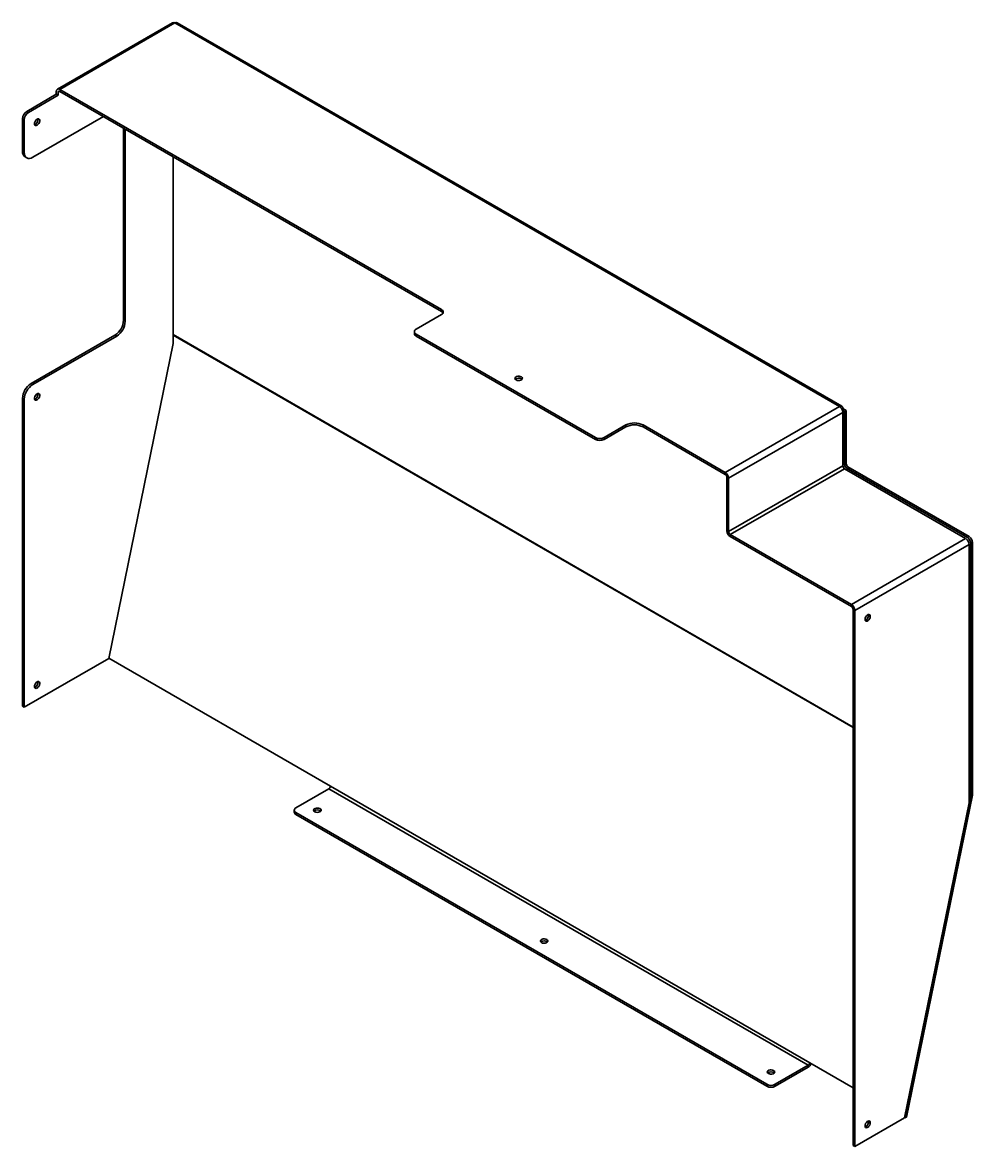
# Model space of a CAD drawing. Header units: millimetres. Extents: x -2661 to -484, y -990 to 1144.
# Drawn here: x -2661 to -1876, y -479 to 450 of the extents above; entities that cross this region are included whole.
import ezdxf

# ---------------------------------------------------------------- set-up
doc = ezdxf.new("R2010")
doc.units = ezdxf.units.MM

msp = doc.modelspace()

# ---------------------------------------------------------------- linework, layer by layer
at = {"color": 7, "linetype": 'Continuous', "lineweight": 35}
for p, q in [((-2536.86, 449.99), (-2631.96, 395.08)), ((-2534.86, 449.79), (-2629.96, 394.88)), ((-1985.79, 132.82), (-2534.86, 449.79)), ((-1983.79, 133.02), (-2532.86, 449.99)), ((-2632.79, 390.8), (-2657.19, 376.72)), ((-2632.79, 393.25), (-2632.79, 390.8)), ((-2631.38, 389.99), (-2632.79, 390.8)), ((-2631.38, 392.44), (-2629.96, 393.25)), ((-2631.38, 392.44), (-2631.38, 389.99)), ((-2314.59, 212.83), (-2629.96, 394.88)), ((-2629.96, 393.25), (-2314.59, 211.19)), ((-2631.38, 389.99), (-2655.77, 375.9)), ((-2657.19, 376.72), (-2655.77, 375.9)), ((-2652.24, 338.75), (-2593.9, 372.43)), ((-2659.31, 369.78), (-2660.72, 370.6)), ((-2660.72, 370.6), (-2660.72, 343.65)), ((-2659.31, 369.78), (-2659.31, 342.83)), ((-2577.28, 362.84), (-2577.28, 204.01)), ((-2575.87, 362.02), (-2575.87, 203.2)), ((-2660.72, 343.65), (-2659.31, 342.83)), ((-2658.65, 339.07), (-2657.24, 338.25)), ((-2536.27, 184.85), (-2536.27, 339.16)), ((-2335.45, 196.7), (-2314.59, 208.74)), ((-2314.59, 211.19), (-2314.59, 212.83)), ((-2577.28, 204.01), (-2575.87, 203.2)), ((-2584.36, 191.77), (-2653.65, 151.76)), ((-2582.94, 190.95), (-2652.24, 150.95)), ((-2582.94, 190.95), (-2584.36, 191.77)), ((-1974.48, -132.16), (-2536.27, 192.16)), ((-2536.27, 191.68), (-1974.48, -132.63)), ((-2336.92, 194.66), (-2336.92, 193.03)), ((-2187.31, 107.1), (-2335.45, 192.62)), ((-2335.45, 192.62), (-2335.45, 190.99)), ((-2187.31, 105.47), (-2335.45, 190.99)), ((-2589.54, -75.48), (-2536.27, 184.85)), ((-2653.65, 151.76), (-2652.24, 150.95)), ((-2248.59, 155.62), (-2248.02, 155.17)), ((-2659.31, 138.7), (-2660.72, 139.51)), ((-2660.72, 139.51), (-2660.72, -114.94)), ((-2659.31, 138.7), (-2659.31, -115.75)), ((-2080.19, 78.32), (-1985.79, 132.82)), ((-1983.79, 130.71), (-1982.96, 131.18)), ((-1980.13, 129.55), (-1982.96, 131.18)), ((-2077.36, 73.42), (-1982.96, 127.92)), ((-1983.34, 129.77), (-1981.55, 128.74)), ((-1982.96, 83.83), (-1982.96, 127.92)), ((-1981.55, 128.74), (-1980.13, 129.55)), ((-1981.55, 84.64), (-1981.55, 128.74)), ((-1980.13, 85.46), (-1980.13, 129.55)), ((-2162.21, 117.51), (-2180.24, 107.1)), ((-2162.21, 115.88), (-2180.24, 105.47)), ((-2162.21, 117.51), (-2162.21, 115.88)), ((-2080.19, 78.32), (-2148.07, 117.51)), ((-2148.07, 117.51), (-2148.07, 115.88)), ((-2080.19, 76.69), (-2148.07, 115.88)), ((-2187.31, 105.47), (-2187.31, 107.1)), ((-2180.24, 107.1), (-2180.24, 105.47)), ((-1982.96, 83.83), (-2077.36, 29.33)), ((-1981.55, 84.64), (-1980.13, 85.46)), ((-2080.19, 76.69), (-2080.19, 78.32)), ((-2075.95, 26.88), (-1981.55, 81.38)), ((-1981.55, 81.38), (-1881.49, 23.62)), ((-1978.72, 83.01), (-1980.13, 82.19)), ((-1880.08, 24.43), (-1980.13, 82.19)), ((-1878.66, 25.25), (-1978.72, 83.01)), ((-2078.77, 74.24), (-2077.36, 73.42)), ((-2078.77, 74.24), (-2078.77, 30.15)), ((-2077.36, 73.42), (-2077.36, 29.33)), ((-2077.36, 29.33), (-2078.77, 30.15)), ((-1975.89, -30.88), (-2075.95, 26.88)), ((-2075.95, 26.88), (-2075.95, 25.25)), ((-1975.89, -32.51), (-2075.95, 25.25)), ((-1975.89, -30.88), (-1881.49, 23.62)), ((-1878.66, 18.72), (-1973.06, -35.78)), ((-1880.08, 24.43), (-1878.66, 25.25)), ((-1878.66, -194.78), (-1878.66, 18.72)), ((-1875.83, 20.35), (-1877.25, 19.53)), ((-1877.25, -188.28), (-1877.25, 19.53)), ((-1875.83, -187.47), (-1875.83, 20.35)), ((-1975.89, -32.51), (-1975.89, -30.88)), ((-1974.48, -34.96), (-1973.06, -35.78)), ((-1974.48, -34.96), (-1974.48, -478.03)), ((-1973.06, -35.78), (-1973.06, -478.85)), ((-2659.31, -115.75), (-2589.54, -75.48)), ((-2406.22, -181.14), (-2589.51, -75.32)), ((-2660.72, -114.94), (-2659.31, -115.75)), ((-2434.78, -198.84), (-2407.59, -183.14)), ((-2407.59, -183.14), (-2011.61, -411.73)), ((-2010.24, -409.73), (-2406.22, -181.14)), ((-1931.93, -455.11), (-1878.66, -194.78)), ((-1877.3, -188.73), (-1931.79, -455.02)), ((-1875.93, -188.37), (-1930.42, -454.66)), ((-1877.25, -188.28), (-1878.66, -187.47)), ((-1878.66, -187.95), (-1877.3, -188.73)), ((-1877.3, -188.73), (-1875.93, -188.37)), ((-1877.25, -188.28), (-1875.83, -187.47)), ((-2436.25, -200.88), (-2436.25, -202.51)), ((-2045.88, -427.43), (-2434.78, -202.92)), ((-2434.78, -202.92), (-2434.78, -204.55)), ((-2045.88, -429.07), (-2434.78, -204.55)), ((-2011.61, -411.73), (-2038.8, -427.43)), ((-2011.61, -413.36), (-2038.8, -429.07)), ((-2011.61, -411.73), (-2011.61, -413.36)), ((-1974.48, -430.38), (-2010.24, -409.73)), ((-2045.88, -429.07), (-2045.88, -427.43)), ((-2038.8, -427.43), (-2038.8, -429.07)), ((-1973.06, -478.85), (-1931.93, -455.11)), ((-1931.79, -455.02), (-1931.9, -454.95)), ((-1930.42, -454.66), (-1931.79, -455.02)), ((-1973.06, -478.85), (-1974.48, -478.03))]:
    msp.add_line(p, q, dxfattribs=at)
at = {"color": 7, "linetype": 'Continuous', "lineweight": 35, "flags": 128}
for points in [[(-2648.7, 370.27), (-2647.95, 370.55), (-2647.29, 370.49), (-2646.8, 370.1), (-2646.54, 369.42), (-2646.54, 368.54), (-2646.8, 367.57), (-2647.29, 366.61), (-2647.95, 365.79), (-2648.7, 365.21), (-2649.45, 364.93), (-2650.11, 364.98), (-2650.6, 365.37), (-2650.86, 366.05), (-2650.86, 366.93), (-2650.6, 367.91), (-2650.11, 368.86), (-2649.45, 369.68), (-2648.7, 370.27)], [(-2659.31, 342.83), (-2659.17, 341.32), (-2658.77, 340.02), (-2658.12, 338.98), (-2657.24, 338.25), (-2656.17, 337.86), (-2654.94, 337.81), (-2653.62, 338.11), (-2652.24, 338.75)], [(-2252.97, 154.72), (-2252.09, 154.36), (-2251.05, 154.2), (-2249.98, 154.25), (-2249, 154.52), (-2248.24, 154.96), (-2247.78, 155.52), (-2247.69, 156.14), (-2247.97, 156.74), (-2248.59, 157.25), (-2249.47, 157.61), (-2250.51, 157.77), (-2251.58, 157.71), (-2252.56, 157.45), (-2253.32, 157.01), (-2253.77, 156.45), (-2253.87, 155.83), (-2253.59, 155.23), (-2252.97, 154.72)], [(-2648.7, 143.27), (-2647.95, 143.55), (-2647.29, 143.49), (-2646.8, 143.1), (-2646.54, 142.42), (-2646.54, 141.54), (-2646.8, 140.57), (-2647.29, 139.61), (-2647.95, 138.79), (-2648.7, 138.21), (-2649.45, 137.93), (-2650.11, 137.99), (-2650.6, 138.38), (-2650.86, 139.05), (-2650.86, 139.93), (-2650.6, 140.91), (-2650.11, 141.86), (-2649.45, 142.68), (-2648.7, 143.27)], [(-1964.65, -43.17), (-1964.51, -43.96), (-1964.13, -44.5), (-1963.55, -44.73), (-1962.84, -44.62), (-1962.07, -44.18), (-1961.36, -43.46), (-1960.78, -42.56), (-1960.4, -41.58), (-1960.26, -40.64), (-1960.4, -39.85), (-1960.78, -39.31), (-1961.36, -39.08), (-1962.07, -39.19), (-1962.84, -39.63), (-1963.55, -40.34), (-1964.13, -41.25), (-1964.51, -42.23), (-1964.65, -43.17)], [(-2648.7, -94.85), (-2647.95, -94.57), (-2647.29, -94.63), (-2646.8, -95.02), (-2646.54, -95.69), (-2646.54, -96.57), (-2646.8, -97.55), (-2647.29, -98.51), (-2647.95, -99.33), (-2648.7, -99.91), (-2649.45, -100.19), (-2650.11, -100.13), (-2650.6, -99.74), (-2650.86, -99.07), (-2650.86, -98.19), (-2650.6, -97.21), (-2650.11, -96.25), (-2649.45, -95.43), (-2648.7, -94.85)], [(-2419.3, -202.14), (-2418.42, -202.5), (-2417.38, -202.66), (-2416.3, -202.61), (-2415.33, -202.34), (-2414.57, -201.91), (-2414.11, -201.34), (-2414.02, -200.72), (-2414.3, -200.12), (-2414.91, -199.61), (-2415.8, -199.26), (-2416.84, -199.1), (-2417.91, -199.15), (-2418.88, -199.41), (-2419.65, -199.85), (-2420.1, -200.42), (-2420.19, -201.03), (-2419.92, -201.64), (-2419.3, -202.14)], [(-2231.92, -310.32), (-2231.03, -310.67), (-2229.99, -310.84), (-2228.92, -310.78), (-2227.95, -310.52), (-2227.18, -310.08), (-2226.73, -309.52), (-2226.64, -308.9), (-2226.91, -308.3), (-2227.53, -307.79), (-2228.41, -307.43), (-2229.45, -307.27), (-2230.53, -307.32), (-2231.5, -307.59), (-2232.26, -308.03), (-2232.72, -308.59), (-2232.81, -309.21), (-2232.53, -309.81), (-2231.92, -310.32)], [(-2044.53, -418.49), (-2043.65, -418.85), (-2042.61, -419.01), (-2041.54, -418.96), (-2040.56, -418.69), (-2039.8, -418.25), (-2039.35, -417.69), (-2039.25, -417.07), (-2039.53, -416.47), (-2040.15, -415.96), (-2041.03, -415.61), (-2042.07, -415.44), (-2043.14, -415.5), (-2044.12, -415.76), (-2044.88, -416.2), (-2045.33, -416.76), (-2045.43, -417.38), (-2045.15, -417.98), (-2044.53, -418.49)], [(-1964.65, -461.74), (-1964.51, -462.53), (-1964.13, -463.07), (-1963.55, -463.3), (-1962.84, -463.19), (-1962.07, -462.75), (-1961.36, -462.04), (-1960.78, -461.14), (-1960.4, -460.15), (-1960.26, -459.21), (-1960.4, -458.42), (-1960.78, -457.88), (-1961.36, -457.65), (-1962.07, -457.77), (-1962.84, -458.2), (-1963.55, -458.92), (-1964.13, -459.82), (-1964.51, -460.8), (-1964.65, -461.74)]]:
    msp.add_lwpolyline(points, dxfattribs=at)
at = {"color": 7, "linetype": 'Continuous', "lineweight": 35}
for centre, radius, start, end in [((-2536.03, 448.15), 2.01, 54.38242, 114.30712), ((-2533.69, 448.15), 2.01, 65.69288, 125.61758), ((-2631.07, 393.53), 1.75, 50.79671, 189.21404), ((-2630.52, 392.58), 0.873, 50.79671, 189.21404), ((-2653.05, 370.25), 7.68, 122.60548, 177.39452), ((-2651.63, 369.43), 7.68, 122.60548, 177.39452), ((-2652.09, 369.69), 4.14, 288.26138, 11.744), ((-2655.82, 343.11), 4.93, 173.70115, 234.98667), ((-2315.37, 210.78), 2.18, 290.78342, 69.21658), ((-2316, 208.48), 3.06, 29.11172, 62.53693), ((-2592.64, 204.71), 15.37, 302.60548, 357.39452), ((-2591.22, 203.9), 15.37, 302.60548, 357.39452), ((-2334.68, 194.66), 2.18, 110.78342, 249.21658), ((-2334.42, 193.28), 2.51, 185.6948, 245.62534), ((-2645.37, 138.82), 15.37, 122.60548, 177.39452), ((-2643.96, 138), 15.37, 122.60548, 177.39452), ((-2250.75, 151.94), 4.26, 59.49691, 130.86539), ((-2652.09, 142.69), 4.14, 288.26137, 11.744), ((-1984.69, 131.46), 1.75, 350.78596, 129.20329), ((-1989.1, 127.64), 6.15, 2.60548, 57.39452), ((-2155.14, 103.86), 15.37, 62.60967, 117.39033), ((-2155.14, 102.23), 15.37, 62.60967, 117.39033), ((-2183.78, 113.92), 7.69, 242.60967, 297.39033), ((-2183.78, 112.29), 7.69, 242.60967, 297.39033), ((-1979.89, 83.97), 3.07, 182.60548, 237.39452), ((-1978.48, 84.78), 3.07, 182.60548, 237.39452), ((-1977.06, 85.6), 3.07, 182.60548, 237.39452), ((-2083.5, 73.14), 6.15, 2.60548, 57.39452), ((-2081.84, 74.1), 3.07, 2.60548, 57.39452), ((-2072.63, 30.43), 6.15, 182.60548, 237.39452), ((-2074.29, 29.47), 3.07, 182.60548, 237.39452), ((-1884.8, 18.44), 6.15, 2.60548, 57.39452), ((-1883.39, 19.25), 6.15, 2.60548, 57.39452), ((-1881.98, 20.07), 6.15, 2.60548, 57.39452), ((-1979.2, -36.06), 6.15, 2.60548, 57.39452), ((-1977.55, -35.1), 3.07, 2.60548, 57.39452), ((-1965.84, -39.95), 4.14, 288.26196, 11.74342), ((-2652.09, -95.43), 4.14, 288.26137, 11.744), ((-2409.29, -180.51), 3.13, 302.93391, 348.37221), ((-1879.51, -188.27), 2.26, 348.1348, 359.654), ((-1880.35, -187.44), 4.51, 348.1348, 359.654), ((-2433.75, -202.26), 2.51, 185.6948, 245.62534), ((-2434.01, -200.88), 2.18, 110.78342, 249.21658), ((-2417.11, -204.79), 4.14, 48.27005, 131.72995), ((-2229.72, -312.96), 4.14, 48.27005, 131.72995), ((-2042.34, -421.14), 4.14, 48.27005, 131.72995), ((-2013.31, -409.1), 3.13, 302.93391, 348.37221), ((-2014.99, -408.13), 6.23, 302.92961, 339.16677), ((-2042.34, -420.61), 7.69, 242.60967, 297.39033), ((-2042.34, -422.24), 7.69, 242.60967, 297.39033), ((-1965.84, -458.52), 4.14, 288.26195, 11.74343)]:
    msp.add_arc(centre, radius, start, end, dxfattribs=at)

doc.saveas('drawing.dxf')
